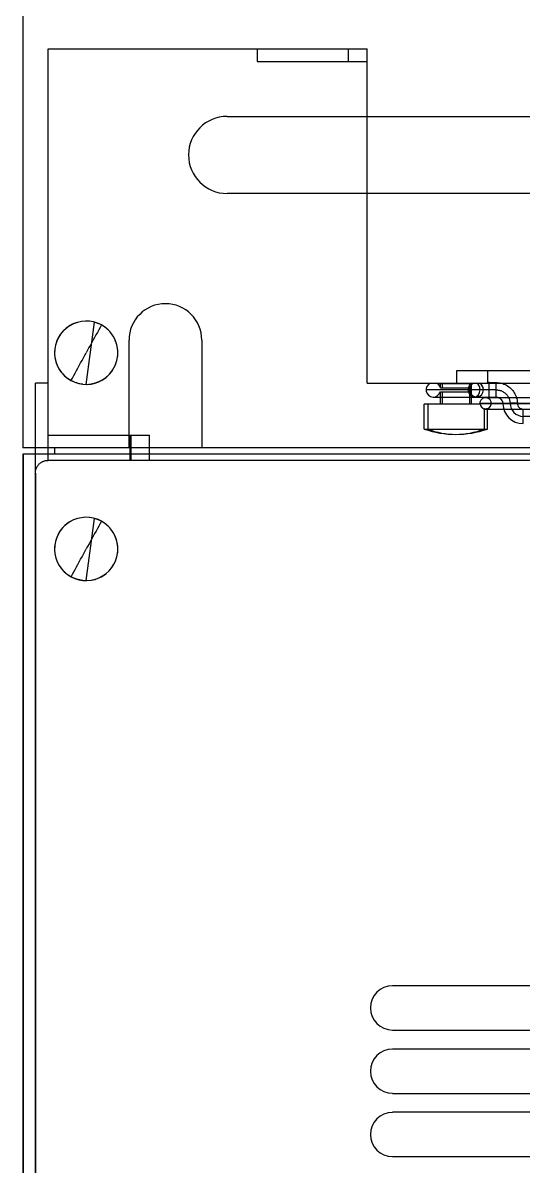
# Model space of a CAD drawing. Extents: x 0 to 320, y 0 to 1157.
# Drawn here: x 10.3 to 89.3, y 190.5 to 371.1 of the extents above; entities that cross this region are included whole.
import ezdxf

# ---------------------------------------------------------------- set-up
doc = ezdxf.new("R2010")
doc.units = 0
doc.layers.add('-15N-THT. THIẾT BỊ ĐÓNG MỞ', color=40, linetype='CONTINUOUS')

# ---------------------------------------------------------------- blocks, each defined once
blk = doc.blocks.new('06 - N - SC VSD ATV630C11~C16N4')
at = {"layer": '-15N-THT. THIẾT BỊ ĐÓNG MỞ'}
for p, q in [((-149.71, 118), (-149.71, -274.5)), ((-145.7, -276.5), (-145.7, -211.5)), ((-145.7, -211.5), (-95.34, -211.5)), ((-112.7, -211.5), (-112.7, -211.5)), ((-112.7, -211.5), (-112.7, -213.5)), ((-98.34, -211.5), (-98.34, -213.5)), ((-95.34, -264.3), (-95.34, -211.5)), ((-95.34, -211.5), (-95.34, -211.5)), ((-112.7, -213.5), (-112.7, -213.5)), ((-112.7, -213.5), (-95.34, -213.5)), ((-95.34, -213.5), (-95.34, -213.5)), ((-117.46, -222.17), (-117.46, -222.17)), ((-117.46, -222.17), (-52.59, -222.17)), ((-117.46, -234.33), (-117.46, -234.33)), ((-52.59, -234.33), (-117.46, -234.33)), ((-140.62, -254.58), (-140.61, -254.58)), ((-139.19, -254.53), (-139.26, -254.52)), ((-143.54, -256.29), (-143.8, -256.63)), ((-143.26, -255.98), (-143.54, -256.29)), ((-142.95, -255.7), (-143.26, -255.98)), ((-142.62, -255.44), (-142.95, -255.7)), ((-142.27, -255.21), (-142.62, -255.44)), ((-141.9, -255.01), (-142.27, -255.21)), ((-141.51, -254.84), (-141.9, -255.01)), ((-141.12, -254.7), (-141.51, -254.84)), ((-139.71, -264.5), (-138.42, -254.67)), ((-137.95, -256.28), (-138.17, -256.68)), ((-137.73, -255.89), (-137.95, -256.28)), ((-137.52, -255.5), (-137.73, -255.89)), ((-137.31, -255.11), (-137.52, -255.5)), ((-137.31, -255.11), (-137.31, -255.11)), ((-137.31, -255.11), (-137.31, -255.11)), ((-137.31, -255.11), (-137.31, -255.11)), ((-137.31, -255.11), (-137.31, -255.11)), ((-137.31, -255.11), (-137.31, -255.11)), ((-144.52, -258.14), (-144.62, -258.55)), ((-144.39, -257.74), (-144.52, -258.14)), ((-144.22, -257.35), (-144.39, -257.74)), ((-144.03, -256.98), (-144.22, -257.35)), ((-143.8, -256.63), (-144.03, -256.98)), ((-138.82, -257.88), (-139.04, -258.28)), ((-138.6, -257.47), (-138.82, -257.88)), ((-138.38, -257.07), (-138.6, -257.47)), ((-138.17, -256.68), (-138.38, -257.07)), ((-132.95, -274.5), (-132.95, -257.5)), ((-132.95, -257.5), (-132.95, -257.5)), ((-121.45, -257.5), (-121.45, -274.5)), ((-121.45, -257.5), (-121.45, -257.5)), ((-144.68, -258.96), (-144.71, -259.38)), ((-144.71, -259.38), (-144.7, -259.8)), ((-144.7, -259.8), (-144.65, -260.22)), ((-144.62, -258.55), (-144.68, -258.96)), ((-140.15, -260.31), (-139.93, -259.91)), ((-139.93, -259.91), (-139.71, -259.5)), ((-139.49, -259.09), (-139.71, -259.5)), ((-139.27, -258.69), (-139.49, -259.09)), ((-139.04, -258.28), (-139.27, -258.69)), ((-144.65, -260.22), (-144.58, -260.64)), ((-144.58, -260.64), (-144.46, -261.04)), ((-144.46, -261.04), (-144.32, -261.44)), ((-144.32, -261.44), (-144.14, -261.82)), ((-144.14, -261.82), (-143.93, -262.18)), ((-141.03, -261.93), (-140.81, -261.53)), ((-140.81, -261.53), (-140.59, -261.12)), ((-140.59, -261.12), (-140.37, -260.72)), ((-140.37, -260.72), (-140.15, -260.31)), ((-143.93, -262.18), (-143.69, -262.53)), ((-143.69, -262.53), (-143.42, -262.85)), ((-143.42, -262.85), (-143.12, -263.15)), ((-143.12, -263.15), (-142.81, -263.42)), ((-142.81, -263.42), (-142.47, -263.67)), ((-142.47, -263.67), (-142.11, -263.89)), ((-142.11, -263.89), (-141.89, -263.5)), ((-141.89, -263.5), (-141.68, -263.11)), ((-141.68, -263.11), (-141.47, -262.72)), ((-141.47, -262.72), (-141.25, -262.32)), ((-141.25, -262.32), (-141.03, -261.93)), ((-81.18, -264.3), (-81.18, -262.3)), ((-81.18, -262.3), (80.51, -262.3)), ((-76.34, -262.3), (-76.34, -264.21)), ((-147.7, -278.17), (-147.7, -264.3)), ((-145.7, -264.3), (-147.7, -264.3)), ((-145.7, -264.3), (-145.7, -264.3)), ((-142.11, -263.89), (-142.11, -263.89)), ((-142.11, -263.89), (-142.11, -263.89)), ((-142.11, -263.89), (-142.11, -263.89)), ((-142.11, -263.89), (-142.11, -263.89)), ((-141.89, -264), (-142.11, -263.89)), ((-141.66, -264.1), (-141.89, -264)), ((-141.44, -264.19), (-141.66, -264.1)), ((-141.2, -264.27), (-141.44, -264.19)), ((-140.97, -264.34), (-141.2, -264.27)), ((-140.73, -264.39), (-140.97, -264.34)), ((-140.49, -264.44), (-140.73, -264.39)), ((-140.24, -264.47), (-140.49, -264.44)), ((-140.16, -264.48), (-140.16, -264.48)), ((-138.8, -264.42), (-138.8, -264.42)), ((-95.34, -264.3), (94.66, -264.3)), ((-95.34, -264.3), (-95.34, -264.3)), ((-75.01, -265.35), (-86.04, -265.35)), ((-78.89, -264.41), (-83.78, -264.41)), ((-83.78, -265.05), (-83.78, -264.41)), ((-83.76, -265.05), (-83.77, -265.05)), ((-83.77, -265.05), (-81.92, -265.05)), ((-83.76, -265.05), (-79.86, -265.05)), ((-83.51, -264.41), (-83.51, -265.05)), ((-81.92, -265.05), (-81.72, -265.05)), ((-81.72, -265.05), (-79.34, -265.05)), ((-79.86, -265.05), (-79.73, -265.05)), ((-79.73, -265.05), (-79.07, -265.05)), ((-79.34, -265.66), (-79.34, -265.05)), ((-79.16, -264.41), (-79.16, -267.63)), ((-79.06, -265.05), (-79.07, -265.05)), ((-79.07, -265.05), (-79.07, -265.05)), ((-79.06, -265.06), (-79.06, -265.05)), ((-79.05, -265.06), (-79.06, -265.06)), ((-79.04, -265.06), (-79.05, -265.06)), ((-79.04, -265.07), (-79.04, -265.06)), ((-79.03, -265.07), (-79.04, -265.07)), ((-79.03, -265.08), (-79.03, -265.07)), ((-79.02, -265.08), (-79.03, -265.08)), ((-79.02, -265.09), (-79.02, -265.08)), ((-79.01, -265.1), (-79.02, -265.09)), ((-79.01, -265.11), (-79.01, -265.1)), ((-79, -265.12), (-79.01, -265.11)), ((-79, -265.13), (-79, -265.12)), ((-79, -265.14), (-79, -265.13)), ((-78.99, -265.15), (-79, -265.14)), ((-78.99, -265.16), (-78.99, -265.15)), ((-78.99, -265.17), (-78.99, -265.16)), ((-78.98, -265.18), (-78.99, -265.17)), ((-78.98, -265.2), (-78.98, -265.18)), ((-78.98, -265.21), (-78.98, -265.2)), ((-78.98, -265.22), (-78.98, -265.21)), ((-78.98, -265.24), (-78.98, -265.22)), ((-78.97, -265.25), (-78.98, -265.24)), ((-78.97, -265.46), (-78.98, -265.47)), ((-78.98, -265.47), (-78.98, -265.49)), ((-78.98, -265.49), (-78.98, -265.5)), ((-78.98, -265.5), (-78.98, -265.51)), ((-78.97, -265.27), (-78.97, -265.25)), ((-78.97, -265.28), (-78.97, -265.27)), ((-78.97, -265.3), (-78.97, -265.28)), ((-78.97, -265.31), (-78.97, -265.3)), ((-78.97, -265.33), (-78.97, -265.31)), ((-78.97, -265.34), (-78.97, -265.33)), ((-78.97, -265.35), (-78.97, -265.34)), ((-78.97, -265.35), (-78.97, -265.37)), ((-78.97, -265.37), (-78.97, -265.38)), ((-78.97, -265.38), (-78.97, -265.4)), ((-78.97, -265.4), (-78.97, -265.41)), ((-78.97, -265.41), (-78.97, -265.43)), ((-78.97, -265.43), (-78.97, -265.44)), ((-78.97, -265.44), (-78.97, -265.46)), ((-78.89, -267.63), (-78.89, -264.41)), ((-76.36, -264.3), (-76.35, -264.28)), ((-76.35, -264.25), (-76.34, -264.23)), ((-76.34, -264.24), (-76.35, -264.26)), ((-76.35, -264.26), (-76.35, -264.25)), ((-76.35, -264.28), (-76.35, -264.26)), ((-76.35, -264.26), (-76.35, -264.28)), ((-76.35, -264.28), (-76.35, -264.3)), ((-76.34, -264.21), (-76.34, -264.2)), ((-76.34, -264.2), (-76.34, -264.2)), ((-76.34, -264.2), (-76.34, -264.2)), ((-76.34, -264.2), (-76.34, -264.2)), ((-76.34, -264.2), (-76.34, -264.21)), ((-76.06, -264.2), (-76.34, -264.2)), ((-76.34, -264.22), (-76.34, -264.21)), ((-76.34, -264.21), (-76.34, -264.21)), ((-76.34, -264.21), (-76.34, -264.21)), ((-76.34, -264.21), (-76.34, -264.21)), ((-76.34, -264.21), (-76.34, -264.22)), ((-76.34, -264.23), (-76.34, -264.22)), ((-76.34, -264.22), (-76.34, -264.22)), ((-76.34, -264.22), (-76.34, -264.23)), ((-76.34, -264.23), (-76.34, -264.24)), ((-76.06, -266.5), (-76.06, -264.2)), ((-76.06, -264.2), (-75.01, -264.2)), ((-75.01, -264.2), (-75.01, -266.5)), ((-75.01, -264.2), (-74.79, -264.21)), ((-75.01, -265.35), (-74.88, -265.36)), ((-74.88, -265.36), (-74.75, -265.37)), ((-74.79, -264.21), (-74.58, -264.23)), ((-74.75, -265.37), (-74.63, -265.39)), ((-74.63, -265.39), (-74.5, -265.41)), ((-74.58, -264.23), (-74.36, -264.27)), ((-74.5, -265.41), (-74.38, -265.44)), ((-74.38, -265.44), (-74.25, -265.48)), ((-74.36, -264.27), (-74.15, -264.31)), ((-74.25, -265.48), (-74.14, -265.53)), ((-74.15, -264.31), (-73.94, -264.38)), ((-73.94, -264.38), (-73.74, -264.45)), ((-73.74, -264.45), (-73.54, -264.54)), ((-73.54, -264.54), (-73.35, -264.64)), ((-73.35, -264.64), (-73.16, -264.75)), ((-73.16, -264.75), (-72.98, -264.87)), ((-72.98, -264.87), (-72.82, -265.01)), ((-72.82, -265.01), (-72.66, -265.15)), ((-72.66, -265.15), (-72.5, -265.3)), ((-72.5, -265.3), (-72.36, -265.47)), ((-72.36, -265.47), (-72.23, -265.64)), ((-84.89, -266.5), (-75.01, -266.5)), ((-83.78, -267.63), (-83.78, -265.66)), ((-83.77, -265.66), (-79.07, -265.66)), ((-83.72, -265.66), (-83.67, -265.66)), ((-83.67, -265.66), (-79.34, -265.66)), ((-83.51, -265.66), (-83.51, -267.63)), ((-79.06, -265.66), (-79.07, -265.66)), ((-79.07, -265.66), (-79.07, -265.66)), ((-79.05, -265.65), (-79.06, -265.65)), ((-79.06, -265.65), (-79.06, -265.66)), ((-79.04, -265.65), (-79.05, -265.65)), ((-79.03, -265.64), (-79.04, -265.64)), ((-79.04, -265.64), (-79.04, -265.65)), ((-79.02, -265.63), (-79.03, -265.63)), ((-79.03, -265.63), (-79.03, -265.64)), ((-79.01, -265.61), (-79.02, -265.62)), ((-79.02, -265.62), (-79.02, -265.63)), ((-79, -265.59), (-79.01, -265.6)), ((-79.01, -265.6), (-79.01, -265.61)), ((-78.99, -265.56), (-79, -265.57)), ((-79, -265.57), (-79, -265.58)), ((-79, -265.58), (-79, -265.59)), ((-78.98, -265.53), (-78.99, -265.54)), ((-78.99, -265.54), (-78.99, -265.55)), ((-78.99, -265.55), (-78.99, -265.56)), ((-78.98, -265.51), (-78.98, -265.53)), ((75.98, -266.6), (-76.65, -266.6)), ((-75.01, -266.5), (-74.94, -266.51)), ((-74.94, -266.51), (-74.87, -266.51)), ((-74.87, -266.51), (-74.8, -266.52)), ((-74.8, -266.52), (-74.73, -266.54)), ((-74.73, -266.54), (-74.66, -266.56)), ((-74.66, -266.56), (-74.59, -266.58)), ((-74.59, -266.58), (-74.53, -266.61)), ((-74.53, -266.61), (-74.47, -266.64)), ((-74.47, -266.64), (-74.41, -266.68)), ((-74.41, -266.68), (-74.35, -266.72)), ((-74.35, -266.72), (-74.3, -266.76)), ((-74.3, -266.76), (-74.25, -266.81)), ((-74.25, -266.81), (-74.2, -266.86)), ((-74.2, -266.86), (-74.15, -266.91)), ((-74.15, -266.91), (-74.11, -266.97)), ((-74.14, -265.53), (-74.02, -265.58)), ((-74.11, -266.97), (-74.07, -267.02)), ((-74.07, -267.02), (-74.04, -267.08)), ((-74.04, -267.08), (-74.01, -267.15)), ((-74.02, -265.58), (-73.91, -265.64)), ((-74.01, -267.15), (-73.98, -267.21)), ((-73.98, -267.21), (-73.96, -267.28)), ((-73.96, -267.28), (-73.94, -267.34)), ((-73.91, -265.64), (-73.8, -265.71)), ((-73.8, -265.71), (-73.69, -265.78)), ((-73.69, -265.78), (-73.59, -265.85)), ((-73.59, -265.85), (-73.5, -265.94)), ((-73.5, -265.94), (-73.41, -266.02)), ((-73.41, -266.02), (-73.32, -266.12)), ((-73.32, -266.12), (-73.24, -266.21)), ((-73.24, -266.21), (-73.16, -266.31)), ((-73.16, -266.31), (-73.09, -266.42)), ((-73.09, -266.42), (-73.03, -266.53)), ((-73.03, -266.53), (-72.97, -266.64)), ((-72.97, -266.64), (-72.92, -266.76)), ((-72.92, -266.76), (-72.88, -266.88)), ((-72.88, -266.88), (-72.84, -267)), ((-72.84, -267), (-72.81, -267.12)), ((-72.81, -267.12), (-72.79, -267.24)), ((-72.79, -267.24), (-72.77, -267.37)), ((-72.23, -265.64), (-72.12, -265.82)), ((-72.12, -265.82), (-72.01, -266)), ((-72.01, -266), (-71.91, -266.2)), ((-71.91, -266.2), (-71.83, -266.39)), ((-71.83, -266.39), (-71.76, -266.6)), ((-71.76, -266.6), (-71.7, -266.8)), ((-71.7, -266.8), (-71.66, -267.01)), ((-71.66, -267.01), (-71.63, -267.23)), ((-71.63, -267.23), (-71.61, -267.44)), ((-77.48, -267.63), (-86.32, -267.63)), ((-86.32, -271.55), (-86.32, -267.63)), ((-85.78, -267.63), (-85.78, -271.55)), ((-54.76, -267.5), (-77.55, -267.5)), ((-77.55, -267.5), (76.88, -267.5)), ((-77.48, -267.63), (-77.44, -267.8)), ((-77.48, -267.63), (-77.47, -267.69)), ((-77.47, -267.69), (-77.45, -267.74)), ((-77.45, -267.74), (-77.44, -267.8)), ((-77.44, -267.8), (-77.37, -267.95)), ((-77.44, -267.8), (-77.42, -267.85)), ((-77.42, -267.85), (-77.4, -267.9)), ((-77.4, -267.9), (-77.37, -267.94)), ((-77.37, -267.94), (-77.35, -267.99)), ((-77.37, -267.95), (-77.29, -268.08)), ((-77.35, -267.99), (-77.32, -268.03)), ((-77.32, -268.03), (-77.3, -268.07)), ((-77.3, -268.07), (-77.27, -268.1)), ((-77.29, -268.08), (-77.2, -268.17)), ((-77.27, -268.1), (-77.24, -268.13)), ((-77.24, -268.13), (-77.21, -268.16)), ((-77.21, -268.16), (-77.18, -268.19)), ((-77.2, -268.17), (-77.1, -268.25)), ((-77.18, -268.19), (-77.15, -268.21)), ((-77.15, -268.21), (-77.12, -268.24)), ((-77.12, -268.24), (-77.09, -268.26)), ((-77.1, -268.25), (-77.01, -268.3)), ((-77.09, -268.26), (-77.06, -268.28)), ((-77.06, -268.28), (-77.03, -268.29)), ((-77.03, -268.29), (-77, -268.31)), ((-77.01, -268.3), (-76.93, -268.34)), ((-77, -268.31), (-76.97, -268.32)), ((-76.97, -268.32), (-76.95, -268.34)), ((-76.95, -268.34), (-76.92, -268.35)), ((-76.93, -268.34), (-76.84, -268.37)), ((-76.92, -268.35), (-76.89, -268.36)), ((-76.84, -268.37), (-76.89, -268.36)), ((-76.89, -268.36), (-76.89, -271.55)), ((-76.84, -268.37), (-76.77, -268.39)), ((-76.8, -268.38), (-76.84, -268.37)), ((-76.75, -268.39), (-76.8, -268.38)), ((-76.77, -268.39), (-76.7, -268.4)), ((-76.71, -268.4), (-76.75, -268.39)), ((-76.67, -268.4), (-76.71, -268.4)), ((-76.7, -268.4), (-76.63, -268.4)), ((-76.63, -268.4), (-76.67, -268.4)), ((-76.63, -268.4), (-76.57, -268.4)), ((-76.57, -268.4), (-76.63, -268.4)), ((-76.63, -268.4), (-44.9, -268.4)), ((-76.57, -268.4), (-76.52, -268.39)), ((-76.52, -268.39), (-76.57, -268.4)), ((-76.48, -268.38), (-76.52, -268.39)), ((-76.52, -268.39), (-76.48, -268.39)), ((-76.48, -268.39), (-76.44, -268.38)), ((-76.44, -268.38), (-76.48, -268.38)), ((-76.44, -268.38), (-76.41, -268.37)), ((-76.41, -268.37), (-76.44, -268.38)), ((-76.41, -268.37), (-76.39, -268.36)), ((-76.39, -268.36), (-76.41, -268.37)), ((-76.39, -268.36), (-76.37, -268.36)), ((-76.37, -268.36), (-76.39, -268.36)), ((-76.37, -268.36), (-76.36, -268.35)), ((-76.36, -268.35), (-76.37, -268.36)), ((-76.36, -268.35), (-76.35, -268.35)), ((-76.35, -268.35), (-76.36, -268.35)), ((-76.35, -271.55), (-76.35, -268.35)), ((-75.75, -267.5), (75.08, -267.5)), ((-73.94, -267.34), (-73.93, -267.41)), ((-73.93, -267.41), (-73.92, -267.48)), ((-73.92, -267.48), (-73.91, -267.55)), ((-73.91, -267.55), (-73.91, -267.55)), ((-73.91, -267.55), (-73.9, -267.55)), ((-73.9, -267.55), (-73.91, -267.55)), ((-73.91, -267.55), (-73.91, -267.55)), ((-73.9, -267.55), (-73.88, -267.55)), ((-73.88, -267.55), (-73.9, -267.55)), ((-73.9, -267.55), (-73.9, -267.55)), ((-73.88, -267.55), (-73.86, -267.55)), ((-73.87, -267.55), (-73.88, -267.55)), ((-73.85, -267.55), (-73.87, -267.55)), ((-73.86, -267.55), (-73.84, -267.55)), ((-73.82, -267.55), (-73.85, -267.55)), ((-73.84, -267.55), (-73.81, -267.54)), ((-73.8, -267.54), (-73.82, -267.55)), ((-73.81, -267.54), (-73.77, -267.54)), ((-73.77, -267.54), (-73.8, -267.54)), ((-73.77, -267.54), (-73.74, -267.54)), ((-73.73, -267.54), (-73.77, -267.54)), ((-73.74, -267.54), (-73.7, -267.54)), ((-73.69, -267.54), (-73.73, -267.54)), ((-73.7, -267.54), (-73.65, -267.54)), ((-73.65, -267.54), (-73.69, -267.54)), ((-73.65, -267.54), (-73.61, -267.53)), ((-73.61, -267.53), (-73.65, -267.54)), ((-73.61, -267.53), (-73.56, -267.53)), ((-73.56, -267.53), (-73.61, -267.53)), ((-73.56, -267.53), (-73.51, -267.53)), ((-73.51, -267.53), (-73.56, -267.53)), ((-73.51, -267.53), (-73.45, -267.53)), ((-73.45, -267.53), (-73.51, -267.53)), ((-73.39, -267.52), (-73.45, -267.53)), ((-73.45, -267.53), (-73.4, -267.53)), ((-73.4, -267.53), (-73.35, -267.52)), ((-73.33, -267.52), (-73.39, -267.52)), ((-73.35, -267.52), (-73.29, -267.52)), ((-73.27, -267.52), (-73.33, -267.52)), ((-73.29, -267.52), (-73.24, -267.52)), ((-73.21, -267.52), (-73.27, -267.52)), ((-73.24, -267.52), (-73.18, -267.52)), ((-73.14, -267.51), (-73.21, -267.52)), ((-73.18, -267.52), (-73.13, -267.51)), ((-73.07, -267.51), (-73.14, -267.51)), ((-73.13, -267.51), (-73.07, -267.51)), ((-73.07, -267.51), (-73.02, -267.51)), ((-73, -267.51), (-73.07, -267.51)), ((-73.02, -267.51), (-72.96, -267.5)), ((-72.93, -267.5), (-73, -267.51)), ((-72.96, -267.5), (-72.91, -267.5)), ((-72.86, -267.5), (-72.93, -267.5)), ((-72.91, -267.5), (-72.86, -267.5)), ((-72.86, -267.5), (-72.84, -267.5)), ((-72.84, -267.5), (-72.86, -267.5)), ((-72.84, -267.5), (-72.82, -267.5)), ((-72.83, -267.5), (-72.84, -267.5)), ((-72.79, -267.5), (-72.83, -267.5)), ((-72.82, -267.5), (-72.81, -267.5)), ((-72.81, -267.5), (-72.79, -267.5)), ((-72.79, -267.5), (-72.78, -267.5)), ((-72.76, -267.5), (-72.79, -267.5)), ((-72.78, -267.5), (-72.76, -267.5)), ((-72.77, -267.37), (-72.76, -267.5)), ((-72.76, -267.5), (-72.71, -267.49)), ((-72.7, -267.49), (-72.76, -267.5)), ((-72.71, -267.49), (-72.65, -267.49)), ((-72.64, -267.49), (-72.7, -267.49)), ((-72.65, -267.49), (-72.59, -267.49)), ((-72.57, -267.49), (-72.64, -267.49)), ((-72.59, -267.49), (-72.53, -267.48)), ((-72.51, -267.48), (-72.57, -267.49)), ((-72.53, -267.48), (-72.47, -267.48)), ((-72.45, -267.48), (-72.51, -267.48)), ((-72.47, -267.48), (-72.41, -267.48)), ((-72.39, -267.48), (-72.45, -267.48)), ((-72.41, -267.48), (-72.34, -267.48)), ((-72.33, -267.48), (-72.39, -267.48)), ((-72.34, -267.48), (-72.28, -267.47)), ((-72.27, -267.47), (-72.33, -267.48)), ((-72.28, -267.47), (-72.22, -267.47)), ((-72.22, -267.47), (-72.27, -267.47)), ((-72.22, -267.47), (-72.16, -267.47)), ((-72.16, -267.47), (-72.22, -267.47)), ((-72.16, -267.47), (-72.1, -267.46)), ((-72.11, -267.47), (-72.16, -267.47)), ((-72.06, -267.46), (-72.11, -267.47)), ((-72.1, -267.46), (-72.04, -267.46)), ((-72.01, -267.46), (-72.06, -267.46)), ((-72.04, -267.46), (-71.98, -267.46)), ((-71.97, -267.46), (-72.01, -267.46)), ((-71.98, -267.46), (-71.93, -267.46)), ((-71.92, -267.46), (-71.97, -267.46)), ((-71.93, -267.46), (-71.88, -267.45)), ((-71.88, -267.45), (-71.92, -267.46)), ((-71.88, -267.45), (-71.83, -267.45)), ((-71.85, -267.45), (-71.88, -267.45)), ((-71.81, -267.45), (-71.85, -267.45)), ((-71.83, -267.45), (-71.78, -267.45)), ((-71.78, -267.45), (-71.81, -267.45)), ((-71.78, -267.45), (-71.74, -267.45)), ((-71.75, -267.45), (-71.78, -267.45)), ((-71.72, -267.45), (-71.75, -267.45)), ((-71.74, -267.45), (-71.7, -267.45)), ((-71.7, -267.45), (-71.72, -267.45)), ((-71.7, -267.45), (-71.67, -267.44)), ((-71.68, -267.45), (-71.7, -267.45)), ((-71.66, -267.44), (-71.68, -267.45)), ((-71.67, -267.44), (-71.65, -267.44)), ((-71.65, -267.44), (-71.66, -267.44)), ((-71.65, -267.44), (-71.63, -267.44)), ((-71.63, -267.44), (-71.65, -267.44)), ((-71.63, -267.44), (-71.62, -267.44)), ((-71.62, -267.44), (-71.63, -267.44)), ((-71.62, -267.44), (-71.61, -267.44)), ((-71.61, -267.44), (-71.62, -267.44)), ((-71.62, -267.44), (-71.62, -267.44)), ((-71.61, -267.44), (-71.61, -267.44)), ((-70.71, -270.7), (-70.71, -268.4)), ((-2.31, -269.55), (-70.71, -269.55)), ((-145.7, -272.5), (-145.7, -272.5)), ((-145.7, -272.5), (-129.7, -272.5)), ((-132.74, -276.5), (-132.74, -272.5)), ((-132.68, -276.5), (-132.68, -272.5)), ((-132.62, -276.5), (-132.62, -272.5)), ((-132.61, -276.5), (-132.61, -272.5)), ((-129.7, -272.5), (-129.7, -272.5)), ((-129.7, -276.5), (-129.7, -272.5)), ((-86.32, -271.55), (-76.35, -271.55)), ((149.75, -274.5), (-149.71, -274.5)), ((-145.7, -274.5), (-147.7, -274.5)), ((-147.7, -274.5), (-147.7, -274.5)), ((-145.7, -274.5), (-145.7, -274.5)), ((-144.72, -274.5), (-144.72, -275.5)), ((-132.95, -274.5), (-132.95, -274.5)), ((-121.45, -274.5), (-121.45, -274.5)), ((-149.71, -275.5), (-149.71, -578.5)), ((149.75, -275.5), (-149.71, -275.5)), ((-149.62, -403.5), (-149.62, -275.5)), ((-147.7, -275.5), (-147.7, -275.5)), ((-147.71, -278.17), (-147.69, -278.08)), ((-147.69, -278.08), (-147.67, -277.99)), ((-147.67, -277.99), (-147.65, -277.91)), ((-147.65, -277.91), (-147.62, -277.82)), ((-147.62, -277.82), (-147.58, -277.74)), ((-147.58, -277.74), (-147.54, -277.65)), ((-147.54, -277.65), (-147.5, -277.57)), ((-147.5, -277.57), (-147.46, -277.49)), ((-147.46, -277.49), (-147.41, -277.41)), ((-147.41, -277.41), (-147.36, -277.34)), ((-147.36, -277.34), (-147.3, -277.27)), ((-147.3, -277.27), (-147.24, -277.2)), ((-147.24, -277.2), (-147.18, -277.13)), ((-147.18, -277.13), (-147.12, -277.06)), ((-147.12, -277.06), (-147.05, -277)), ((-147.05, -277), (-146.98, -276.94)), ((-146.98, -276.94), (-146.91, -276.89)), ((-146.91, -276.89), (-146.83, -276.84)), ((-146.83, -276.84), (-146.75, -276.79)), ((-146.75, -276.79), (-146.67, -276.74)), ((-146.67, -276.74), (-146.59, -276.7)), ((-146.59, -276.7), (-146.51, -276.66)), ((-146.51, -276.66), (-146.42, -276.63)), ((-146.42, -276.63), (-146.34, -276.6)), ((-146.34, -276.6), (-146.25, -276.57)), ((-146.25, -276.57), (-146.16, -276.55)), ((-146.16, -276.55), (-146.07, -276.53)), ((-146.07, -276.53), (-145.98, -276.52)), ((-145.98, -276.52), (-145.89, -276.51)), ((-145.89, -276.51), (-145.8, -276.5)), ((-145.8, -276.5), (-145.71, -276.5)), ((145.66, -276.5), (-145.71, -276.5)), ((-145.7, -276.5), (-145.7, -276.5)), ((-129.7, -276.5), (-129.7, -276.5)), ((-147.75, -278.54), (-147.74, -278.44)), ((-147.75, -278.54), (-147.75, -548.5)), ((-147.74, -278.35), (-147.73, -278.26)), ((-147.74, -278.44), (-147.74, -278.35)), ((-147.73, -278.26), (-147.71, -278.17)), ((-147.7, -278.54), (-147.7, -403.5)), ((-143.39, -287.12), (-143.66, -287.45)), ((-143.08, -286.81), (-143.39, -287.12)), ((-142.75, -286.53), (-143.08, -286.81)), ((-142.4, -286.29), (-142.75, -286.53)), ((-142.02, -286.07), (-142.4, -286.29)), ((-140.62, -285.58), (-140.6, -285.58)), ((-139.71, -295.5), (-138.42, -285.67)), ((-139.18, -285.53), (-139.26, -285.52)), ((-137.73, -286.89), (-137.95, -287.28)), ((-137.52, -286.5), (-137.73, -286.89)), ((-137.31, -286.11), (-137.52, -286.5)), ((-137.31, -286.11), (-137.31, -286.11)), ((-137.31, -286.11), (-137.31, -286.11)), ((-137.31, -286.11), (-137.31, -286.11)), ((-137.31, -286.11), (-137.31, -286.11)), ((-137.31, -286.11), (-137.3, -286.11)), ((-144.46, -288.97), (-144.58, -289.38)), ((-144.31, -288.56), (-144.46, -288.97)), ((-144.13, -288.17), (-144.31, -288.56)), ((-143.91, -287.8), (-144.13, -288.17)), ((-143.66, -287.45), (-143.91, -287.8)), ((-138.82, -288.88), (-139.04, -289.28)), ((-138.6, -288.47), (-138.82, -288.88)), ((-138.38, -288.07), (-138.6, -288.47)), ((-138.16, -287.68), (-138.38, -288.07)), ((-137.95, -287.28), (-138.16, -287.68)), ((-144.66, -289.81), (-144.7, -290.24)), ((-144.7, -290.24), (-144.7, -290.67)), ((-144.7, -290.67), (-144.67, -291.1)), ((-144.58, -289.38), (-144.66, -289.81)), ((-139.93, -290.91), (-139.71, -290.5)), ((-139.48, -290.09), (-139.71, -290.5)), ((-139.26, -289.69), (-139.48, -290.09)), ((-139.04, -289.28), (-139.26, -289.69)), ((-144.67, -291.1), (-144.6, -291.53)), ((-144.6, -291.53), (-144.49, -291.94)), ((-144.49, -291.94), (-144.35, -292.35)), ((-144.35, -292.35), (-144.17, -292.75)), ((-141.03, -292.93), (-140.81, -292.53)), ((-140.81, -292.53), (-140.59, -292.12)), ((-140.59, -292.12), (-140.37, -291.72)), ((-140.37, -291.72), (-140.15, -291.31)), ((-140.15, -291.31), (-139.93, -290.91)), ((-144.17, -292.75), (-143.96, -293.12)), ((-143.96, -293.12), (-143.72, -293.48)), ((-143.72, -293.48), (-143.45, -293.82)), ((-143.45, -293.82), (-143.15, -294.13)), ((-143.15, -294.13), (-142.82, -294.41)), ((-141.89, -294.5), (-141.68, -294.11)), ((-141.68, -294.11), (-141.46, -293.72)), ((-141.46, -293.72), (-141.25, -293.32)), ((-141.25, -293.32), (-141.03, -292.93)), ((-142.82, -294.41), (-142.47, -294.66)), ((-142.47, -294.66), (-142.1, -294.89)), ((-142.1, -294.89), (-141.89, -294.5)), ((-142.1, -294.89), (-142.1, -294.89)), ((-142.1, -294.89), (-142.1, -294.89)), ((-142.1, -294.89), (-142.1, -294.89)), ((-142.1, -294.89), (-142.1, -294.89)), ((-141.88, -295), (-142.1, -294.89)), ((-141.66, -295.1), (-141.88, -295)), ((-141.43, -295.19), (-141.66, -295.1)), ((-141.2, -295.27), (-141.43, -295.19)), ((-140.96, -295.34), (-141.2, -295.27)), ((-140.73, -295.39), (-140.96, -295.34)), ((-140.48, -295.44), (-140.73, -295.39)), ((-140.24, -295.47), (-140.48, -295.44)), ((-140.16, -295.48), (-140.16, -295.48)), ((-138.8, -295.42), (-138.8, -295.42)), ((-53.34, -359.5), (-91.34, -359.5)), ((-91.33, -359.5), (-91.34, -359.5)), ((-91.34, -366.5), (-53.34, -366.5)), ((-91.33, -366.5), (-91.34, -366.5)), ((-53.34, -369.5), (-91.34, -369.5)), ((-91.33, -369.5), (-91.34, -369.5)), ((-91.34, -376.5), (-53.34, -376.5)), ((-91.33, -376.5), (-91.34, -376.5)), ((-53.34, -379.5), (-91.34, -379.5)), ((-91.33, -379.5), (-91.34, -379.5)), ((-91.34, -386.5), (-53.34, -386.5)), ((-91.33, -386.5), (-91.34, -386.5))]:
    blk.add_line(p, q, dxfattribs=at)
for centre, radius, start, end in [((-127.2, -257.5), 5.75, 0, 180), ((-84.89, -265.35), 1.15, 113.4715, 344.7302), ((-84.89, -265.35), 1.15, 15.2686, 66.5288), ((-76.65, -267.5), 0.9, 289.1373, 188.2544), ((-70.71, -267.5), 3.2, 180.8787, 270), ((-70.71, -267.5), 2.05, 180, 270), ((-70.71, -267.5), 0.9, 176.3256, 270), ((-81.34, -257.4), 15, 250.6093, 289.3904)]:
    blk.add_arc(centre, radius, start, end, dxfattribs=at)
for centre, major_axis, ratio, start_param, end_param in [((-117.46, -228.25), (-0.76, 6.04), 1, -0.125103, 3.016489), ((-139.71, -259.5), (0.02, -5), 1, 2.637454, 5.779047), ((-139.71, -259.5), (0.02, -5), 1, -0.504139, 2.637454), ((-139.71, -259.5), (0.02, -5), 1, -0.004529, 2.637064), ((-139.71, -259.5), (0.02, -5), 1, 2.637064, 2.877059), ((-78.44, -265.35), (0, -1.15), 0.815516, -2.731936, -1.837366), ((-78.05, -265.35), (0, -1.15), 0.926135, -2.731936, -1.83733), ((-78.05, -265.35), (0, -1.15), 0.926135, -1.304271, 1.570796), ((-78.44, -265.35), (0, -1.15), 0.815516, 0.000001, 1.570796), ((-78.44, -265.35), (0, -1.15), 0.815516, 1.570796, 2.731936), ((-78.05, -265.35), (0, -1.15), 0.926135, 1.570796, 2.731936), ((-78.44, -265.35), (0, -1.15), 0.815516, -1.304234, 0.000001), ((-81.34, -257.4), (0, -15), 0.892175, -0.338432, 0), ((-81.34, -257.4), (0, 15), 0.892175, -3.141593, -2.80316), ((-139.71, -290.5), (0.02, -5), 1, 2.637454, 5.779047), ((-139.71, -290.5), (0.02, -5), 1, -0.504139, 2.637454), ((-139.7, -290.5), (0.02, -5), 1, -0.004529, 2.637064), ((-139.7, -290.5), (0.02, -5), 1, 2.637064, 2.877059), ((-91.34, -363), (-0.44, 3.47), 1, -0.125106, 3.016486), ((-91.34, -373), (-0.44, 3.47), 1, -0.125106, 3.016486), ((-91.34, -383), (-0.44, 3.47), 1, -0.125106, 3.016486)]:
    blk.add_ellipse(centre, major_axis=major_axis, ratio=ratio, start_param=start_param, end_param=end_param, dxfattribs=at)

msp = doc.modelspace()

# ---------------------------------------------------------------- block references
msp.add_blockref('06 - N - SC VSD ATV630C11~C16N4', (160.02, 578.5))

doc.saveas('drawing.dxf')
